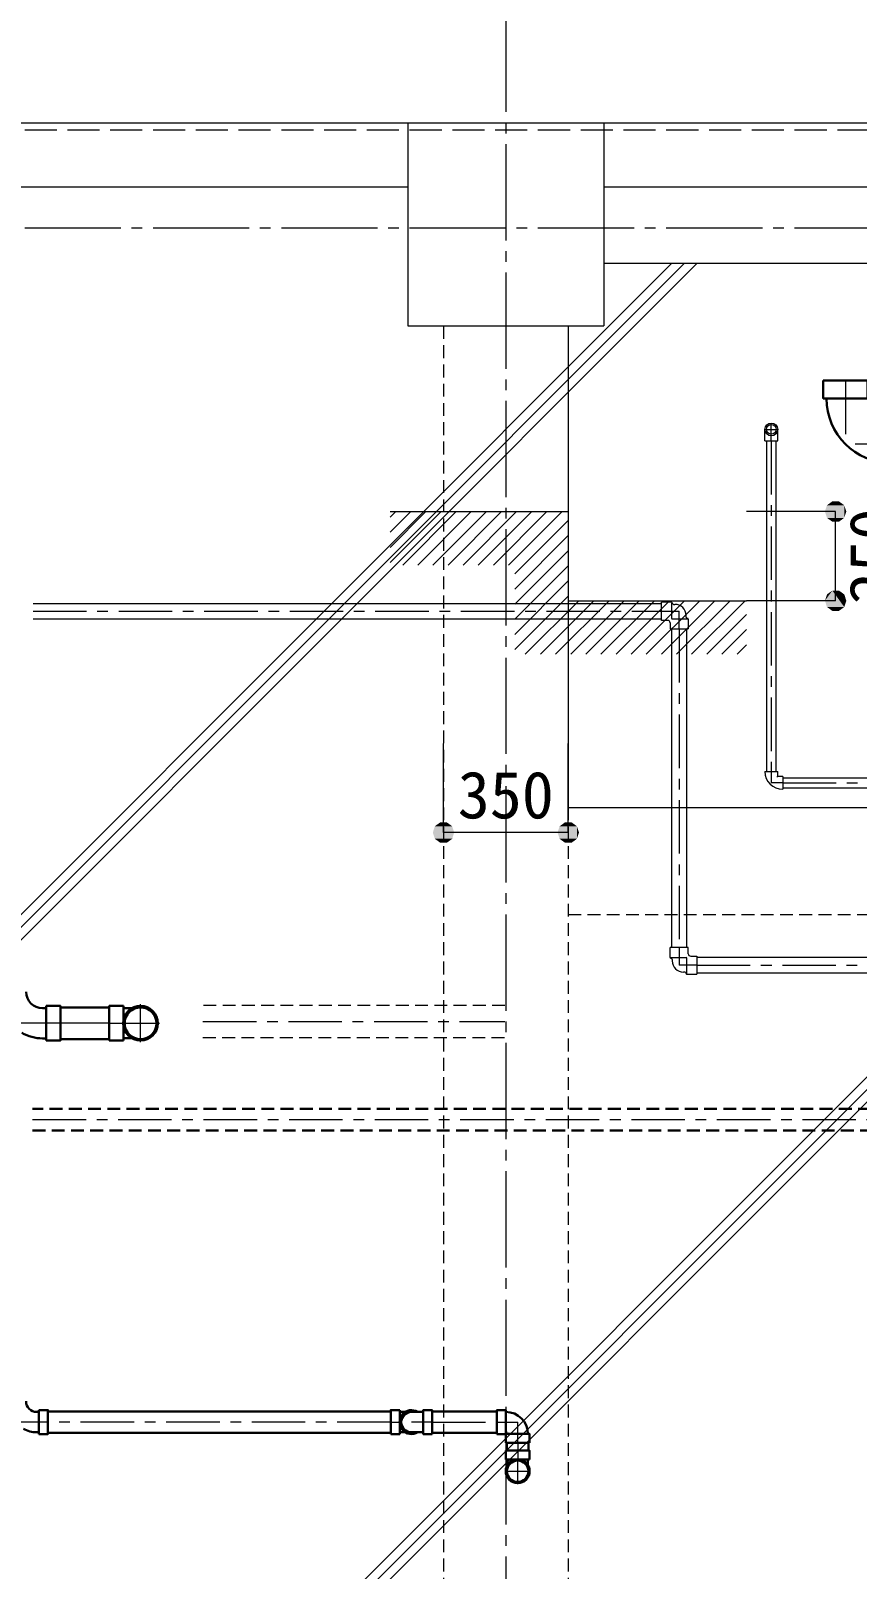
# Model space of a CAD drawing. Units: millimetres at full size. Extents: x -12803 to 120774, y -9413 to 101127.
# Drawn here: x 11415 to 13734, y 84972 to 89285 of the extents above; entities that cross this region are included whole.
import ezdxf
from ezdxf.enums import TextEntityAlignment as Align

# ---------------------------------------------------------------- set-up
doc = ezdxf.new("R2010")
doc.units = ezdxf.units.MM
doc.header["$LTSCALE"] = 30
for name, pattern in [('CHAIN1', [8, 5, -1, 1, -1]), ('CHAIN2', [12, 9, -1, 1, -1]), ('DASHED1', [1.8, 1.2, -0.6]), ('DASHED3', [4, 3, -1])]:
    doc.linetypes.add(name, pattern=pattern)
for name, color, linetype, lineweight in [('0-1_1-2', 7, 'Continuous', 15), ('0-9_1-1', 7, 'CHAIN2', 15), ('3-1_1-10', 7, 'Continuous', 15), ('9-1_配管－汚水１：硬質塩ビ管（ＤＶ）', 2, 'Continuous', 30), ('9-2_配管－給湯１２：ＨＴＬＰ（ＵＸ）', 3, 'Continuous', 20), ('9-4_配管－ガス３：ねじ込み', 3, 'Continuous', 20)]:
    doc.layers.add(name, color=color, linetype=linetype, lineweight=lineweight)
doc.styles.add('ＭＳ ゴシック', font='')
doc.styles.get('ＭＳ ゴシック').set_extended_font_data('MS Gothic')

msp = doc.modelspace()

# ---------------------------------------------------------------- linework, layer by layer
at = {"layer": '0-1_1-2'}
for p, q in [((453.23, 89027.27), (32048.23, 89027.27)), ((13023.23, 89027.27), (13023.23, 88457.27)), ((7023.23, 88847.27), (12473.23, 88847.27)), ((13023.23, 88847.27), (18473.23, 88847.27)), ((18473.23, 88632.27), (13023.23, 88632.27))]:
    msp.add_line(p, q, dxfattribs=at)
at = {"layer": '0-1_1-2', "linetype": 'DASHED3'}
msp.add_line((5638.23, 89007.27), (31948.23, 89007.27), dxfattribs=at)
at = {"layer": '0-1_1-2', "linetype": 'DASHED1'}
for p, q in [((12573.23, 88457.27), (12573.23, 80957.27)), ((12923.23, 88457.27), (12923.23, 80957.27)), ((12923.23, 87107.27), (18573.23, 87107.27)), ((12923.23, 86807.27), (18573.23, 86807.27))]:
    msp.add_line(p, q, dxfattribs=at)
at = {"layer": '0-1_1-2'}
for points in [[(12473.23, 89027.27), (12473.23, 88457.27), (13023.23, 88457.27)], [(12923.23, 88457.27), (12923.23, 87107.27), (18573.23, 87107.27), (18573.23, 88457.27)]]:
    msp.add_lwpolyline(points, dxfattribs=at)
at = {"layer": '0-9_1-1'}
for p, q in [((12748.23, 93287.27), (12748.23, 74432.27)), ((-3001.77, 88732.27), (42248.23, 88732.27))]:
    msp.add_line(p, q, dxfattribs=at)
at = {"layer": '3-1_1-10'}
for p, q in [((1023.23, 76407.27), (13248.23, 88632.27)), ((1023.23, 76371.91), (13283.58, 88632.27)), ((4433.23, 79852.62), (13212.87, 88632.27)), ((12423.23, 87937.03), (12923.23, 87937.03)), ((12423.23, 87794), (12566.27, 87937.03)), ((12423.23, 87836.42), (12523.84, 87937.03)), ((12423.23, 87878.85), (12481.41, 87937.03)), ((12423.23, 87921.27), (12438.99, 87937.03)), ((12458.69, 87787.03), (12608.69, 87937.03)), ((12501.12, 87787.03), (12651.12, 87937.03)), ((12543.54, 87787.03), (12693.54, 87937.03)), ((12585.97, 87787.03), (12735.97, 87937.03)), ((12628.4, 87787.03), (12778.4, 87937.03)), ((12670.82, 87787.03), (12820.82, 87937.03)), ((12713.25, 87787.03), (12863.25, 87937.03)), ((12755.68, 87787.03), (12905.68, 87937.03)), ((12773.23, 87762.16), (12923.23, 87912.16)), ((13673.23, 87937.03), (13423.23, 87937.03)), ((13673.23, 87687.03), (13673.23, 87937.03)), ((10141.39, 82732.35), (15311.01, 87901.98)), ((10141.39, 82697), (15311.01, 87866.63)), ((12773.23, 87719.73), (12923.23, 87869.73)), ((10141.39, 82661.64), (15311.01, 87831.27)), ((12773.23, 87677.31), (12923.23, 87827.31)), ((12773.23, 87634.88), (12923.23, 87784.88)), ((12773.23, 87592.45), (12923.23, 87742.45)), ((12773.23, 87550.03), (12923.23, 87700.03)), ((12802.66, 87537.03), (12952.66, 87687.03)), ((12845.09, 87537.03), (12995.09, 87687.03)), ((12887.51, 87537.03), (13037.51, 87687.03)), ((12923.23, 87687.03), (13423.23, 87687.03)), ((12929.94, 87537.03), (13079.94, 87687.03)), ((12972.37, 87537.03), (13122.37, 87687.03)), ((13014.79, 87537.03), (13164.79, 87687.03)), ((13057.22, 87537.03), (13207.22, 87687.03)), ((13099.65, 87537.03), (13249.65, 87687.03)), ((13142.07, 87537.03), (13292.07, 87687.03)), ((13184.5, 87537.03), (13334.5, 87687.03)), ((13226.93, 87537.03), (13376.93, 87687.03)), ((13269.35, 87537.03), (13419.35, 87687.03)), ((13673.23, 87687.03), (13423.23, 87687.03)), ((13311.78, 87537.03), (13423.23, 87648.48)), ((13354.21, 87537.03), (13423.23, 87606.06)), ((13396.63, 87537.03), (13423.23, 87563.63)), ((12573.23, 87037.03), (12573.23, 87287.03)), ((12923.23, 87037.03), (12923.23, 87287.03)), ((12923.23, 87037.03), (12573.23, 87037.03))]:
    msp.add_line(p, q, dxfattribs=at)
at = {"layer": '3-1_1-10', "color": 4}
for points in [[(13643.23, 87937.03), (13697.5, 87954.67), (13648.96, 87954.67)], [(13697.5, 87919.4), (13697.5, 87954.67), (13643.23, 87937.03)], [(13663.96, 87965.57), (13648.96, 87954.67), (13697.5, 87954.67)], [(13682.5, 87965.57), (13663.96, 87965.57), (13697.5, 87954.67)], [(13703.23, 87937.03), (13697.5, 87954.67), (13697.5, 87919.4)], [(13643.23, 87937.03), (13648.96, 87919.4), (13697.5, 87919.4)], [(13682.5, 87908.5), (13697.5, 87919.4), (13648.96, 87919.4)], [(13682.5, 87908.5), (13648.96, 87919.4), (13663.96, 87908.5)], [(13648.96, 87704.67), (13643.23, 87687.03), (13663.96, 87715.57)], [(13643.23, 87687.03), (13697.5, 87669.4), (13663.96, 87715.57)], [(13663.96, 87715.57), (13697.5, 87669.4), (13682.5, 87715.57)], [(13697.5, 87704.67), (13682.5, 87715.57), (13697.5, 87669.4)], [(13703.23, 87687.03), (13697.5, 87704.67), (13697.5, 87669.4)], [(13643.23, 87687.03), (13648.96, 87669.4), (13697.5, 87669.4)], [(13682.5, 87658.5), (13697.5, 87669.4), (13648.96, 87669.4)], [(13682.5, 87658.5), (13648.96, 87669.4), (13663.96, 87658.5)], [(12543.23, 87037.03), (12597.5, 87054.67), (12548.96, 87054.67)], [(12603.23, 87037.03), (12597.5, 87054.67), (12543.23, 87037.03)], [(12563.96, 87065.57), (12548.96, 87054.67), (12597.5, 87054.67)], [(12582.5, 87065.57), (12563.96, 87065.57), (12597.5, 87054.67)], [(12893.23, 87037.03), (12947.5, 87054.67), (12898.96, 87054.67)], [(12947.5, 87019.4), (12947.5, 87054.67), (12893.23, 87037.03)], [(12913.96, 87065.57), (12898.96, 87054.67), (12947.5, 87054.67)], [(12932.5, 87065.57), (12913.96, 87065.57), (12947.5, 87054.67)], [(12953.23, 87037.03), (12947.5, 87054.67), (12947.5, 87019.4)], [(12603.23, 87037.03), (12543.23, 87037.03), (12597.5, 87019.4)], [(12543.23, 87037.03), (12548.96, 87019.4), (12597.5, 87019.4)], [(12597.5, 87019.4), (12548.96, 87019.4), (12582.5, 87008.5)], [(12582.5, 87008.5), (12548.96, 87019.4), (12563.96, 87008.5)], [(12893.23, 87037.03), (12898.96, 87019.4), (12947.5, 87019.4)], [(12932.5, 87008.5), (12947.5, 87019.4), (12898.96, 87019.4)], [(12932.5, 87008.5), (12898.96, 87019.4), (12913.96, 87008.5)]]:
    msp.add_solid(points, dxfattribs=at)
at = {"layer": '9-1_配管－汚水１：硬質塩ビ管（ＤＶ）'}
for p, q in [((13762.49, 88304.08), (13638.49, 88304.08)), ((11448.37, 86544.35), (11458.23, 86544.35)), ((11458.23, 86453.77), (11458.23, 86550.77)), ((11635.23, 86546.77), (11498.23, 86546.77)), ((11675.23, 86550.77), (11675.23, 86509.21)), ((11675.23, 86544.27), (11698.97, 86544.27)), ((11675.23, 86453.77), (11675.23, 86495.32)), ((11448.26, 86459.96), (11458.23, 86459.96)), ((11498.23, 86457.77), (11635.23, 86457.77)), ((11675.23, 86453.77), (11635.23, 86453.77)), ((11675.23, 86460.27), (11698.97, 86460.27)), ((11432.05, 85412.57), (11438.23, 85412.57)), ((11438.23, 85350.55), (11438.23, 85417.55)), ((12425.23, 85414.05), (11463.23, 85414.05)), ((12450.23, 85417.55), (12450.23, 85389.82)), ((12450.23, 85412.55), (12465.62, 85412.55)), ((12516.23, 85412.55), (12483.23, 85412.55)), ((12723.23, 85414.05), (12541.23, 85414.05)), ((12748.23, 85417.55), (12748.23, 85350.55)), ((12450.23, 85350.55), (12450.23, 85378.28)), ((11431.94, 85355.38), (11438.23, 85355.38)), ((11463.23, 85354.05), (12425.23, 85354.05)), ((12450.23, 85350.55), (12425.23, 85350.55)), ((12450.23, 85355.55), (12465.62, 85355.55)), ((12516.23, 85355.55), (12483.23, 85355.55)), ((12541.23, 85354.05), (12723.23, 85354.05)), ((12723.23, 85350.55), (12748.23, 85350.55)), ((12747.73, 85326.05), (12814.73, 85326.05)), ((12751.23, 85326.05), (12751.23, 85304.27)), ((12811.23, 85304.27), (12811.23, 85326.05)), ((12747.73, 85279.27), (12747.73, 85304.27)), ((12747.73, 85279.27), (12778.34, 85279.27)), ((12752.73, 85279.27), (12752.73, 85263.87)), ((12814.73, 85279.27), (12784.11, 85279.27)), ((12809.73, 85279.27), (12809.73, 85263.87))]:
    msp.add_line(p, q, dxfattribs=at)
at = {"layer": '9-1_配管－汚水１：硬質塩ビ管（ＤＶ）', "color": 7, "linetype": 'CHAIN1', "lineweight": 15}
for p, q in [((13700.49, 88304.08), (13700.49, 88126.08)), ((13878.49, 88126.08), (13700.49, 88126.08)), ((11723.23, 86448.87), (11723.23, 86555.67)), ((11498.23, 86502.27), (11348.23, 86502.27)), ((11635.23, 86502.27), (11498.23, 86502.27)), ((11635.23, 86502.27), (11723.23, 86502.27)), ((11669.83, 86502.27), (11776.63, 86502.27)), ((11898.23, 86507.27), (12745.64, 86507.27)), ((11420.23, 86232.02), (15176.23, 86232.02)), ((12483.23, 85417.55), (12483.23, 85420.05)), ((11463.23, 85384.05), (11348.23, 85384.05)), ((12425.23, 85384.05), (11463.23, 85384.05)), ((12425.23, 85384.05), (12449.73, 85384.05)), ((12447.23, 85384.05), (12449.73, 85384.05)), ((12541.23, 85384.05), (12483.23, 85384.05)), ((12541.23, 85384.05), (12723.23, 85384.05)), ((12723.23, 85384.05), (12781.23, 85384.05)), ((12781.23, 85326.05), (12781.23, 85384.05)), ((12483.23, 85348.05), (12483.23, 85350.55)), ((12781.23, 85326.05), (12781.23, 85304.27)), ((12781.23, 85304.27), (12781.23, 85276.27)), ((12781.23, 85210.27), (12781.23, 85282.27)), ((12745.23, 85246.27), (12817.23, 85246.27))]:
    msp.add_line(p, q, dxfattribs=at)
at = {"layer": '9-1_配管－汚水１：硬質塩ビ管（ＤＶ）', "color": 7, "linetype": 'DASHED1', "lineweight": 15}
for p, q in [((12745.64, 86551.77), (11898.23, 86551.77)), ((11898.23, 86462.77), (12745.64, 86462.77))]:
    msp.add_line(p, q, dxfattribs=at)
at = {"layer": '9-1_配管－汚水１：硬質塩ビ管（ＤＶ）', "linetype": 'DASHED1'}
for p, q in [((15176.23, 86262.02), (11420.23, 86262.02)), ((11420.23, 86202.02), (15176.23, 86202.02))]:
    msp.add_line(p, q, dxfattribs=at)
at = {"layer": '9-1_配管－汚水１：硬質塩ビ管（ＤＶ）'}
for points in [[(13762.49, 88304.08), (13762.49, 88254.08), (13638.49, 88254.08), (13638.49, 88304.08)], [(11458.23, 86453.77), (11498.23, 86453.77), (11498.23, 86550.77), (11458.23, 86550.77)], [(11635.23, 86453.77), (11635.23, 86550.77), (11675.23, 86550.77)], [(11438.23, 85350.55), (11463.23, 85350.55), (11463.23, 85417.55), (11438.23, 85417.55)], [(12425.23, 85350.55), (12425.23, 85417.55), (12450.23, 85417.55)], [(12723.23, 85350.55), (12723.23, 85417.55), (12748.23, 85417.55)], [(12747.73, 85326.05), (12747.73, 85351.05), (12814.73, 85351.05), (12814.73, 85326.05)], [(12747.73, 85304.27), (12814.73, 85304.27), (12814.73, 85279.27)]]:
    msp.add_lwpolyline(points, dxfattribs=at)
msp.add_lwpolyline([(12541.23, 85350.55), (12541.23, 85417.55), (12516.23, 85417.55), (12516.23, 85350.55)], close=True, dxfattribs=at)
for centre, radius in [((11723.23, 86502.27), 48.5), ((11723.23, 86502.27), 44.5), ((12781.23, 85246.27), 30)]:
    msp.add_circle(centre, radius, dxfattribs=at)
for centre, radius, start, end in [((13828.49, 88254.08), 181, 180, 270), ((11448.37, 86590.59), 46.24, 180, 270), ((11448.26, 86575.56), 115.6, 240, 270), ((11432.05, 85442.49), 29.92, 180, 270), ((12483.23, 85384.05), 33.5, 58.29293, 301.70707), ((12483.23, 85384.05), 28.5, 90, 270), ((12748.23, 85351.05), 61.5, 0, 90), ((11431.94, 85430.18), 74.8, 240, 270), ((12748.23, 85351.05), 4.5, 0, 90), ((12781.23, 85246.27), 33.5, 0, 180), ((12781.23, 85246.27), 33.5, 180, 270), ((12781.23, 85246.27), 33.5, 270, 0)]:
    msp.add_arc(centre, radius, start, end, dxfattribs=at)
at = {"layer": '9-2_配管－給湯１２：ＨＴＬＰ（ＵＸ）'}
for p, q in [((13184.99, 87678.62), (11421.87, 87678.62)), ((13212.81, 87682.57), (13184.99, 87682.57)), ((13212.81, 87680.55), (13212.81, 87637.68)), ((13216.58, 87677.87), (13214.56, 87681.53)), ((13218.05, 87676.85), (13222.48, 87676.85)), ((11421.87, 87635.92), (13184.99, 87635.92)), ((13209.09, 87625.07), (13209.09, 87607.87)), ((13209.09, 87607.87), (13259.69, 87607.87)), ((13213.04, 87607.87), (13213.04, 86714.58)), ((13257.35, 87635.68), (13214.81, 87635.68)), ((13253.98, 87640.93), (13253.98, 87645.35)), ((13254.99, 87639.45), (13258.66, 87637.44)), ((13255.74, 86714.58), (13255.74, 87607.87)), ((13259.69, 87635.68), (13259.69, 87607.87)), ((13209.09, 86686.76), (13209.09, 86714.58)), ((13213.79, 86682.99), (13210.13, 86685.01)), ((13211.11, 86686.76), (13253.97, 86686.76)), ((13214.81, 86681.52), (13214.81, 86677.1)), ((13255.97, 86642.23), (13255.97, 86684.76)), ((13266.59, 86690.48), (13283.79, 86690.48)), ((13283.79, 86690.48), (13283.79, 86639.88)), ((14951.77, 86686.53), (13283.79, 86686.53)), ((13250.73, 86645.6), (13246.31, 86645.6)), ((13252.21, 86644.58), (13254.22, 86640.92)), ((13255.97, 86639.88), (13283.79, 86639.88)), ((13283.79, 86643.83), (14951.77, 86643.83))]:
    msp.add_line(p, q, dxfattribs=at)
at = {"layer": '9-2_配管－給湯１２：ＨＴＬＰ（ＵＸ）', "color": 7, "linetype": 'CHAIN1', "lineweight": 15}
for p, q in [((11421.87, 87657.27), (13184.99, 87657.27)), ((13184.99, 87657.27), (13234.39, 87657.27)), ((13184.99, 87657.27), (13234.39, 87657.27)), ((13184.99, 87657.27), (13234.39, 87657.27)), ((13184.99, 87657.27), (13234.39, 87657.27)), ((13234.39, 87607.87), (13234.39, 87657.27)), ((13234.39, 87607.87), (13234.39, 87657.27)), ((13234.39, 87607.87), (13234.39, 87657.27)), ((13234.39, 87607.87), (13234.39, 87657.27)), ((13234.39, 87607.87), (13234.39, 86714.58)), ((13234.39, 86714.58), (13234.39, 86665.18)), ((13234.39, 86714.58), (13234.39, 86665.18)), ((13234.39, 86714.58), (13234.39, 86665.18)), ((13234.39, 86714.58), (13234.39, 86665.18)), ((13283.79, 86665.18), (13234.39, 86665.18)), ((13283.79, 86665.18), (13234.39, 86665.18)), ((13283.79, 86665.18), (13234.39, 86665.18)), ((13283.79, 86665.18), (13234.39, 86665.18)), ((13283.79, 86665.18), (14951.77, 86665.18))]:
    msp.add_line(p, q, dxfattribs=at)
at = {"layer": '9-2_配管－給湯１２：ＨＴＬＰ（ＵＸ）'}
for points in [[(13202.19, 87631.97), (13184.99, 87631.97), (13184.99, 87682.57)], [(13259.69, 86697.38), (13259.69, 86714.58), (13209.09, 86714.58)]]:
    msp.add_lwpolyline(points, dxfattribs=at)
for centre, radius, start, end in [((13212.81, 87680.57), 2, 28.83097, 90), ((13218.33, 87678.83), 2, 208.83097, 262.00808), ((13222.48, 87645.35), 31.5, 0, 90), ((13202.19, 87625.07), 6.9, 0, 90), ((13214.81, 87637.68), 2, 180, 270), ((13255.96, 87641.21), 2, 187.99192, 241.16903), ((13257.69, 87635.68), 2, 0, 61.16903), ((13211.09, 86686.76), 2, 180, 241.16903), ((13212.83, 86681.24), 2, 7.99192, 61.16903), ((13246.31, 86677.1), 31.5, 180, 270), ((13253.97, 86684.76), 2, 0, 90), ((13266.59, 86697.38), 6.9, 180, 270), ((13250.45, 86643.62), 2, 28.83097, 82.00808), ((13255.97, 86641.88), 2, 208.83097, 270)]:
    msp.add_arc(centre, radius, start, end, dxfattribs=at)
at = {"layer": '9-4_配管－ガス３：ねじ込み', "color": 7, "linetype": 'CHAIN1', "lineweight": 15}
for p, q in [((13492.73, 88150.95), (13492.73, 88183.59)), ((13476.41, 88167.27), (13509.05, 88167.27)), ((13492.73, 88135.27), (13492.73, 88153.67)), ((13492.73, 88135.27), (13492.73, 87208.32)), ((13492.73, 87208.32), (13492.73, 87176.32)), ((13524.73, 87176.32), (13492.73, 87176.32)), ((13524.73, 87176.32), (14965.17, 87176.32))]:
    msp.add_line(p, q, dxfattribs=at)
at = {"layer": '9-4_配管－ガス３：ねじ込み'}
for p, q in [((13474.73, 88135.27), (13474.73, 88167.27)), ((13479.13, 88135.27), (13479.13, 87208.32)), ((13506.33, 87208.32), (13506.33, 88135.27)), ((13474.73, 87208.32), (13510.73, 87208.32)), ((13510.73, 87194.32), (13508.47, 87192.05)), ((13510.73, 87194.32), (13510.73, 87208.32)), ((13524.73, 87194.32), (13510.73, 87194.32)), ((13524.73, 87194.32), (13524.73, 87158.32)), ((14965.17, 87189.92), (13524.73, 87189.92)), ((13524.73, 87162.72), (14965.17, 87162.72))]:
    msp.add_line(p, q, dxfattribs=at)
msp.add_lwpolyline([(13474.73, 88135.27), (13510.73, 88135.27), (13510.73, 88167.27)], dxfattribs=at)
for radius in [18, 13.6]:
    msp.add_circle((13492.73, 88167.27), radius, dxfattribs=at)
msp.add_arc((13524.73, 87208.32), 50, 180.00013, 270.00013, dxfattribs=at)

# ---------------------------------------------------------------- texts
at = {"layer": '3-1_1-10', "style": 'ＭＳ ゴシック'}
msp.add_text('250', height=132, rotation=90, dxfattribs=at).set_placement((13883.56, 87677.03), align=Align.BOTTOM_LEFT)
msp.add_text('350', height=132, dxfattribs=at).set_placement((12613.23, 87037.03), align=Align.BOTTOM_LEFT)

doc.saveas('drawing.dxf')
